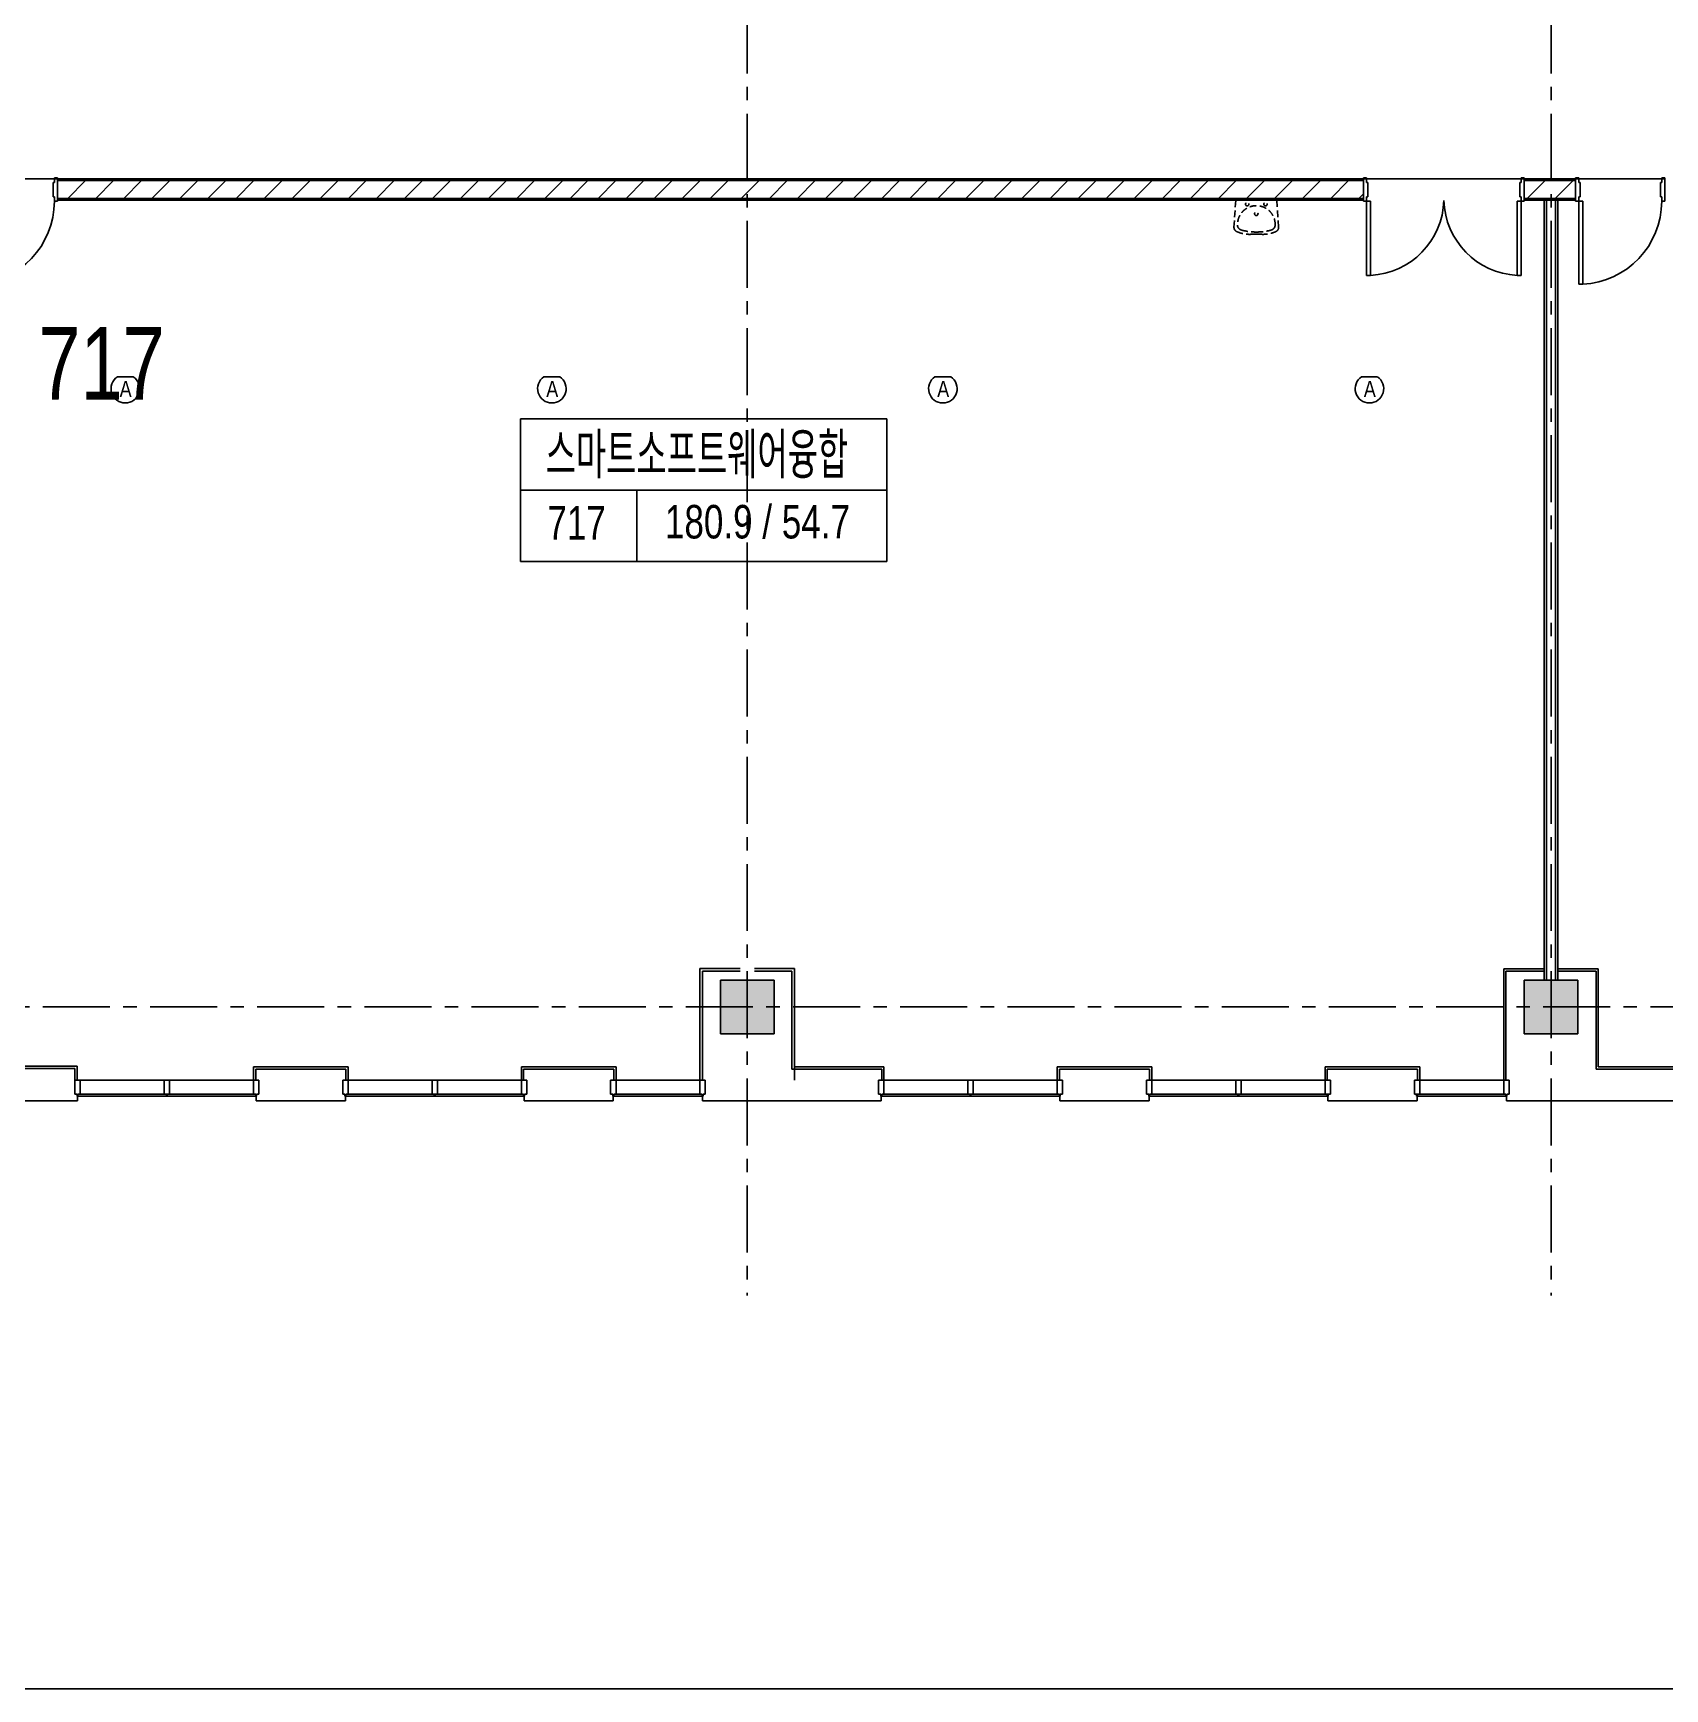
# Model space of a CAD drawing. Extents: x 1198601 to 1325177, y -301855 to -214174.
# Drawn here: x 1251373 to 1269645, y -301855 to -283318 of the extents above; entities that cross this region are included whole.
import ezdxf
from ezdxf.enums import TextEntityAlignment as Align

# ---------------------------------------------------------------- set-up
doc = ezdxf.new("R2010")
doc.units = 0
doc.header["$LTSCALE"] = 600
doc.header["$MEASUREMENT"] = 0
doc.linetypes.add('CENTER', pattern=[2, 1.25, -0.25, 0.25, -0.25])
doc.linetypes.add('HID', pattern=[0.375, 0.25, -0.125])
doc.layers.get('0').update_dxf_attribs({"linetype": 'CONTINUOUS'})
for name, color, linetype in [('252', 252, 'CONTINUOUS'), ('A-DOOR', 3, 'CONTINUOUS'), ('Beacon', 3, 'CONTINUOUS'), ('CEN', 1, 'CENTER'), ('INT1', 13, 'HID'), ('WALLLL', 7, 'CONTINUOUS')]:
    doc.layers.add(name, color=color, linetype=linetype)
doc.styles.add('GHH', font='Dotum.ttf')
doc.styles.add('T25', font='Dotum.ttf', dxfattribs={"width": 0.8})
doc.styles.add('T3', font='Dotum.ttf', dxfattribs={"width": 0.8})

# ---------------------------------------------------------------- blocks, each defined once
blk = doc.blocks.new('A$C46A60E2E')
at = {"layer": 'Beacon'}
blk.add_line((0.71, 2.93), (2.48, 2.93), dxfattribs=at)
blk.add_arc((1.6, 1.6), 1.6, 123.5577, 56.4423, dxfattribs=at)
at = {"color": 3, "style": 'GHH', "width": 0.85}
blk.add_text('A', height=1.8, dxfattribs=at).set_placement((1.64, 1.58), align=Align.MIDDLE)

msp = doc.modelspace()

# ---------------------------------------------------------------- hatches: boundary and pattern name
at = {"layer": '252'}
h = msp.add_hatch(color=256, dxfattribs=at)
h.paths.add_polyline_path([(1223070, -293920), (1223670, -293920), (1223670, -294520), (1223070, -294520)])
h.paths.add_polyline_path([(1232070, -293920), (1232670, -293920), (1232670, -294520), (1232070, -294520)])
h.paths.add_polyline_path([(1232070, -271920), (1232670, -271920), (1232670, -272520), (1232070, -272520)])
h.paths.add_polyline_path([(1232070, -281970), (1232670, -281970), (1232670, -282570), (1232070, -282570)])
h.paths.add_polyline_path([(1223070, -281970), (1223670, -281970), (1223670, -282570), (1223070, -282570)])
h.paths.add_polyline_path([(1223070, -271920), (1223670, -271920), (1223670, -272520), (1223070, -272520)])
h.paths.add_polyline_path([(1241070, -293920), (1241670, -293920), (1241670, -294520), (1241070, -294520)])
h.paths.add_polyline_path([(1250070, -293920), (1250670, -293920), (1250670, -294520), (1250070, -294520)])
h.paths.add_polyline_path([(1250120, -281970), (1250720, -281970), (1250720, -282570), (1250120, -282570)])
h.paths.add_polyline_path([(1241120, -281970), (1241720, -281970), (1241720, -282570), (1241120, -282570)])
edge = h.paths.add_edge_path()
edge.add_arc((1250370, -272220), 300, 0, 360)
h.paths.add_polyline_path([(1259070, -293920), (1259670, -293920), (1259670, -294520), (1259070, -294520)])
h.paths.add_polyline_path([(1268070, -293920), (1268670, -293920), (1268670, -294520), (1268070, -294520)])
h.paths.add_polyline_path([(1268070, -281970), (1268670, -281970), (1268670, -282570), (1268070, -282570)])
h.paths.add_polyline_path([(1268070, -271920), (1268670, -271920), (1268670, -272520), (1268070, -272520)])
h.paths.add_polyline_path([(1277120, -293920), (1277720, -293920), (1277720, -294520), (1277120, -294520)])
h.paths.add_polyline_path([(1277120, -281970), (1277720, -281970), (1277720, -282570), (1277120, -282570)])

# ---------------------------------------------------------------- linework, layer by layer
for p, q in [((1256832, -287635), (1260932, -287635)), ((1256832, -289235), (1256832, -287635)), ((1260932, -287635), (1260932, -289235)), ((1256832, -288435), (1260932, -288435)), ((1258132, -289235), (1258132, -288435)), ((1260932, -289235), (1256832, -289235))]:
    msp.add_line(p, q)
at = {"layer": 'A-DOOR'}
for p, q in [((1251611, -284990), (1251596, -284990)), ((1251596, -284990), (1251596, -285150)), ((1251646, -284940), (1251611, -284940)), ((1251611, -284940), (1251611, -284990)), ((1251646, -285200), (1251646, -284940)), ((1266270, -285200), (1266270, -284940)), ((1266270, -284940), (1266305, -284940)), ((1266305, -284940), (1266305, -284990)), ((1266305, -284990), (1266320, -284990)), ((1266320, -284990), (1266320, -285150)), ((1268035, -284990), (1268020, -284990)), ((1268020, -284990), (1268020, -285150)), ((1268070, -284940), (1268035, -284940)), ((1268035, -284940), (1268035, -284990)), ((1268070, -285200), (1268070, -284940)), ((1268645, -285200), (1268645, -284940)), ((1268645, -284940), (1268680, -284940)), ((1268680, -284940), (1268680, -284990)), ((1268680, -284990), (1268695, -284990)), ((1268695, -284990), (1268695, -285150)), ((1269610, -284990), (1269595, -284990)), ((1269595, -284990), (1269595, -285150)), ((1269645, -284940), (1269610, -284940)), ((1269610, -284940), (1269610, -284990)), ((1269645, -285200), (1269645, -284940)), ((1251596, -285150), (1251611, -285150)), ((1251611, -285150), (1251611, -285200)), ((1251611, -285200), (1251646, -285200)), ((1266305, -285200), (1266270, -285200)), ((1266320, -285150), (1266305, -285150)), ((1266305, -285150), (1266305, -285200)), ((1266305, -285200), (1266350, -285200)), ((1266305, -286030), (1266305, -285200)), ((1266350, -285200), (1266350, -286030)), ((1268035, -285200), (1267990, -285200)), ((1267990, -285200), (1267990, -286030)), ((1268020, -285150), (1268035, -285150)), ((1268035, -285150), (1268035, -285200)), ((1268035, -285200), (1268070, -285200)), ((1268035, -286030), (1268035, -285200)), ((1268680, -285200), (1268645, -285200)), ((1268695, -285150), (1268680, -285150)), ((1268680, -285150), (1268680, -285200)), ((1268680, -285200), (1268725, -285200)), ((1268680, -286130), (1268680, -285200)), ((1268725, -285200), (1268725, -286130)), ((1269595, -285150), (1269610, -285150)), ((1269610, -285150), (1269610, -285200)), ((1269610, -285200), (1269645, -285200)), ((1266350, -286030), (1266305, -286030)), ((1267990, -286030), (1268035, -286030)), ((1268725, -286130), (1268680, -286130))]:
    msp.add_line(p, q, dxfattribs=at)
for centre, radius, start, end in [((1250679, -285199), 932, 272.8874, 359.9532), ((1266306, -285166), 865, 272.9379, 358.2377), ((1268035, -285166), 865, 181.7623, 267.0621), ((1268678, -285199), 932, 272.8874, 359.9532)]:
    msp.add_arc(centre, radius, start, end, dxfattribs=at)
at = {"layer": 'CEN'}
for p, q in [((1259370, -224220), (1259370, -297451)), ((1268370, -224220), (1268370, -297451)), ((1208283, -294220), (1310570, -294220))]:
    msp.add_line(p, q, dxfattribs=at)
at = {"layer": 'INT1', "ltscale": 0.5}
for p, q in [((1264820, -285490), (1264840, -285190)), ((1264840, -285190), (1265070, -285190)), ((1265070, -285190), (1265300, -285190)), ((1265300, -285190), (1265320, -285490)), ((1265070, -285570), (1265020, -285570)), ((1265120, -285570), (1265070, -285570))]:
    msp.add_line(p, q, dxfattribs=at)
for centre in [(1264968, -285233), (1265173, -285233), (1265070, -285341)]:
    msp.add_circle(centre, 19.2, dxfattribs=at)
for centre, radius, start, end in [((1265070, -285460), 210, 90, 182.6644), ((1265071, -285460), 210, 357.3356, 90), ((1264871, -285493), 51.1, 176.1859, 245.7416), ((1264994, -285220), 351, 245.7416, 274.2425), ((1264916, -285467), 56.8, 182.6644, 253.8155), ((1265063, -284962), 583, 253.8155, 270.7121), ((1265078, -284962), 583, 269.2879, 286.1845), ((1265146, -285220), 351, 265.7575, 294.2584), ((1265224, -285467), 56.8, 286.1845, 357.3356), ((1265269, -285493), 51.1, 294.2584, 3.8141)]:
    msp.add_arc(centre, radius, start, end, dxfattribs=at)
at = {"layer": 'WALLLL'}
for p, q in [((1251646, -284950), (1248270, -284950)), ((1257270, -284950), (1251646, -284950)), ((1257270, -284970), (1251646, -284970)), ((1251760, -285170), (1251960, -284970)), ((1252074, -285170), (1252274, -284970)), ((1252388, -285170), (1252588, -284970)), ((1252703, -285170), (1252903, -284970)), ((1253017, -285170), (1253217, -284970)), ((1253331, -285170), (1253531, -284970)), ((1253646, -285170), (1253846, -284970)), ((1253960, -285170), (1254160, -284970)), ((1254274, -285170), (1254474, -284970)), ((1254589, -285170), (1254789, -284970)), ((1254903, -285170), (1255103, -284970)), ((1255217, -285170), (1255417, -284970)), ((1255532, -285170), (1255732, -284970)), ((1255846, -285170), (1256046, -284970)), ((1256160, -285170), (1256360, -284970)), ((1256474, -285170), (1256674, -284970)), ((1256789, -285170), (1256989, -284970)), ((1257103, -285170), (1257303, -284970)), ((1268070, -284950), (1257270, -284950)), ((1266270, -284970), (1257270, -284970)), ((1257385, -285170), (1257585, -284970)), ((1257699, -285170), (1257899, -284970)), ((1258013, -285170), (1258213, -284970)), ((1258328, -285170), (1258528, -284970)), ((1258642, -285170), (1258842, -284970)), ((1258956, -285170), (1259156, -284970)), ((1259303, -285170), (1259503, -284970)), ((1259618, -285170), (1259818, -284970)), ((1259932, -285170), (1260132, -284970)), ((1260246, -285170), (1260446, -284970)), ((1260560, -285170), (1260760, -284970)), ((1260875, -285170), (1261075, -284970)), ((1261189, -285170), (1261389, -284970)), ((1261503, -285170), (1261703, -284970)), ((1261818, -285170), (1262018, -284970)), ((1262132, -285170), (1262332, -284970)), ((1262446, -285170), (1262646, -284970)), ((1262761, -285170), (1262961, -284970)), ((1263075, -285170), (1263275, -284970)), ((1263389, -285170), (1263589, -284970)), ((1263704, -285170), (1263904, -284970)), ((1264018, -285170), (1264218, -284970)), ((1264332, -285170), (1264532, -284970)), ((1264646, -285170), (1264846, -284970)), ((1264961, -285170), (1265161, -284970)), ((1265275, -285170), (1265475, -284970)), ((1265589, -285170), (1265789, -284970)), ((1265904, -285170), (1266104, -284970)), ((1266270, -284970), (1266270, -285170)), ((1269645, -284950), (1268070, -284950)), ((1268645, -284970), (1268070, -284970)), ((1268070, -285170), (1268070, -284970)), ((1257270, -285170), (1251646, -285170)), ((1257270, -285190), (1251646, -285190)), ((1266270, -285170), (1257270, -285170)), ((1257270, -285190), (1266270, -285190)), ((1266218, -285170), (1266270, -285118)), ((1268645, -285170), (1268070, -285170)), ((1268645, -285190), (1268070, -285190)), ((1268295, -285190), (1268295, -293920)), ((1268320, -285190), (1268320, -293920)), ((1268420, -285190), (1268420, -293920)), ((1268445, -285190), (1268445, -293920)), ((1259290, -293790), (1258840, -293790)), ((1258840, -293790), (1258840, -295040)), ((1259290, -293790), (1258840, -293790)), ((1258840, -293790), (1258840, -295040)), ((1259900, -293790), (1259450, -293790)), ((1259900, -293790), (1259450, -293790)), ((1259900, -293790), (1259450, -293790)), ((1259900, -295040), (1259900, -293790)), ((1259900, -295040), (1259900, -293790)), ((1259900, -294890), (1259900, -293790)), ((1267840, -294890), (1267840, -293795)), ((1267840, -293795), (1268295, -293795)), ((1267840, -294890), (1267840, -293795)), ((1267840, -293795), (1268295, -293795)), ((1268445, -293795), (1268900, -293795)), ((1268445, -293795), (1268900, -293795)), ((1268900, -294890), (1268900, -293795)), ((1268900, -294890), (1268900, -293795)), ((1259290, -293820), (1258870, -293820)), ((1258870, -293820), (1258870, -295040)), ((1259290, -293820), (1258870, -293820)), ((1258870, -293820), (1258870, -295040)), ((1259870, -293820), (1259450, -293820)), ((1259870, -294915), (1259870, -293820)), ((1267865, -293820), (1268295, -293820)), ((1267865, -294915), (1267865, -293820)), ((1267865, -293820), (1268295, -293820)), ((1267865, -294915), (1267865, -293820)), ((1268445, -293820), (1268875, -293820)), ((1268445, -293820), (1268875, -293820)), ((1268875, -294915), (1268875, -293820)), ((1268875, -294915), (1268875, -293820)), ((1250875, -294910), (1251840, -294910)), ((1250875, -294910), (1251840, -294910)), ((1250900, -294885), (1251865, -294885)), ((1250900, -294885), (1251865, -294885)), ((1251840, -294910), (1251840, -295040)), ((1251840, -294910), (1251840, -295040)), ((1251865, -294885), (1251865, -295040)), ((1251865, -294885), (1251865, -295040)), ((1254900, -294890), (1253840, -294890)), ((1253840, -294890), (1253840, -295040)), ((1254900, -294890), (1253840, -294890)), ((1253840, -294890), (1253840, -295040)), ((1254900, -295040), (1254900, -294890)), ((1254900, -295040), (1254900, -294890)), ((1257900, -294890), (1256840, -294890)), ((1256840, -294890), (1256840, -295040)), ((1257900, -294890), (1256840, -294890)), ((1256840, -294890), (1256840, -295040)), ((1257900, -295040), (1257900, -294890)), ((1257900, -295040), (1257900, -294890)), ((1260900, -294890), (1259900, -294890)), ((1260900, -295040), (1260900, -294890)), ((1263900, -294890), (1262840, -294890)), ((1262840, -294890), (1262840, -295040)), ((1263900, -294890), (1262840, -294890)), ((1262840, -294890), (1262840, -295040)), ((1263900, -295040), (1263900, -294890)), ((1263900, -295040), (1263900, -294890)), ((1266900, -294890), (1265840, -294890)), ((1265840, -294890), (1265840, -295040)), ((1266900, -294890), (1265840, -294890)), ((1265840, -294890), (1265840, -295040)), ((1266900, -295040), (1266900, -294890)), ((1266900, -295040), (1266900, -294890)), ((1267840, -294890), (1267840, -294890)), ((1267840, -294890), (1267840, -295040)), ((1267840, -294890), (1267840, -294890)), ((1267840, -294890), (1267840, -295040)), ((1269900, -294890), (1268900, -294890)), ((1269900, -294890), (1268900, -294890)), ((1251900, -295040), (1251840, -295040)), ((1251840, -295040), (1251840, -295196)), ((1251900, -295040), (1251840, -295040)), ((1251840, -295040), (1251840, -295196)), ((1251900, -295040), (1253840, -295040)), ((1251900, -295040), (1253840, -295040)), ((1251900, -295196), (1251900, -295040)), ((1251900, -295196), (1251900, -295040)), ((1252900, -295040), (1252840, -295040)), ((1252840, -295040), (1252840, -295196)), ((1252900, -295040), (1252840, -295040)), ((1252840, -295040), (1252840, -295196)), ((1252900, -295196), (1252900, -295040)), ((1252900, -295196), (1252900, -295040)), ((1253900, -295040), (1253840, -295040)), ((1253840, -295040), (1253840, -295196)), ((1253900, -295040), (1253840, -295040)), ((1253840, -295040), (1253840, -295196)), ((1254875, -294915), (1253865, -294915)), ((1253865, -294915), (1253865, -295040)), ((1254875, -294915), (1253865, -294915)), ((1253865, -294915), (1253865, -295040)), ((1253900, -295196), (1253900, -295040)), ((1253900, -295196), (1253900, -295040)), ((1254900, -295040), (1254840, -295040)), ((1254840, -295040), (1254840, -295196)), ((1254900, -295040), (1254840, -295040)), ((1254840, -295040), (1254840, -295196)), ((1254875, -295040), (1254875, -294915)), ((1254875, -295040), (1254875, -294915)), ((1254900, -295040), (1256840, -295040)), ((1254900, -295040), (1256840, -295040)), ((1254900, -295196), (1254900, -295040)), ((1254900, -295196), (1254900, -295040)), ((1255900, -295040), (1255840, -295040)), ((1255840, -295040), (1255840, -295196)), ((1255900, -295040), (1255840, -295040)), ((1255840, -295040), (1255840, -295196)), ((1255900, -295196), (1255900, -295040)), ((1255900, -295196), (1255900, -295040)), ((1256900, -295040), (1256840, -295040)), ((1256840, -295040), (1256840, -295196)), ((1256900, -295040), (1256840, -295040)), ((1256840, -295040), (1256840, -295196)), ((1257875, -294915), (1256865, -294915)), ((1256865, -294915), (1256865, -295040)), ((1257875, -294915), (1256865, -294915)), ((1256865, -294915), (1256865, -295040)), ((1256900, -295196), (1256900, -295040)), ((1256900, -295196), (1256900, -295040)), ((1257900, -295040), (1257840, -295040)), ((1257840, -295040), (1257840, -295196)), ((1257900, -295040), (1257840, -295040)), ((1257840, -295040), (1257840, -295196)), ((1257875, -295040), (1257875, -294915)), ((1257875, -295040), (1257875, -294915)), ((1257900, -295040), (1258840, -295040)), ((1257900, -295040), (1258840, -295040)), ((1257900, -295196), (1257900, -295040)), ((1257900, -295196), (1257900, -295040)), ((1258900, -295040), (1258840, -295040)), ((1258840, -295040), (1258840, -295196)), ((1258900, -295040), (1258840, -295040)), ((1258840, -295040), (1258840, -295196)), ((1258900, -295196), (1258900, -295040)), ((1258900, -295196), (1258900, -295040)), ((1260875, -294915), (1259870, -294915)), ((1260900, -295040), (1260840, -295040)), ((1260840, -295040), (1260840, -295196)), ((1260900, -295040), (1260840, -295040)), ((1260840, -295040), (1260840, -295196)), ((1260875, -295040), (1260875, -294915)), ((1262840, -295040), (1260900, -295040)), ((1262840, -295040), (1260900, -295040)), ((1260900, -295196), (1260900, -295040)), ((1260900, -295196), (1260900, -295040)), ((1261900, -295040), (1261840, -295040)), ((1261840, -295040), (1261840, -295196)), ((1261900, -295040), (1261840, -295040)), ((1261840, -295040), (1261840, -295196)), ((1261900, -295196), (1261900, -295040)), ((1261900, -295196), (1261900, -295040)), ((1262900, -295040), (1262840, -295040)), ((1262840, -295040), (1262840, -295196)), ((1262900, -295040), (1262840, -295040)), ((1262840, -295040), (1262840, -295196)), ((1263875, -294915), (1262865, -294915)), ((1262865, -294915), (1262865, -295040)), ((1263875, -294915), (1262865, -294915)), ((1262865, -294915), (1262865, -295040)), ((1262900, -295196), (1262900, -295040)), ((1262900, -295196), (1262900, -295040)), ((1263900, -295040), (1263840, -295040)), ((1263840, -295040), (1263840, -295196)), ((1263900, -295040), (1263840, -295040)), ((1263840, -295040), (1263840, -295196)), ((1263875, -295040), (1263875, -294915)), ((1263875, -295040), (1263875, -294915)), ((1265900, -295040), (1263900, -295040)), ((1265900, -295040), (1263900, -295040)), ((1263900, -295196), (1263900, -295040)), ((1263900, -295196), (1263900, -295040)), ((1264900, -295040), (1264840, -295040)), ((1264840, -295040), (1264840, -295196)), ((1264900, -295196), (1264900, -295040)), ((1265900, -295040), (1265840, -295040)), ((1265840, -295040), (1265840, -295196)), ((1265900, -295040), (1265840, -295040)), ((1265840, -295040), (1265840, -295196)), ((1266875, -294915), (1265865, -294915)), ((1265865, -294915), (1265865, -295040)), ((1266875, -294915), (1265865, -294915)), ((1265865, -294915), (1265865, -295040)), ((1265900, -295196), (1265900, -295040)), ((1265900, -295196), (1265900, -295040)), ((1267840, -295040), (1266840, -295040)), ((1267840, -295040), (1266840, -295040)), ((1266900, -295040), (1266840, -295040)), ((1266840, -295040), (1266840, -295196)), ((1266900, -295040), (1266840, -295040)), ((1266840, -295040), (1266840, -295196)), ((1266875, -295040), (1266875, -294915)), ((1266875, -295040), (1266875, -294915)), ((1266900, -295196), (1266900, -295040)), ((1266900, -295196), (1266900, -295040)), ((1267900, -295040), (1267840, -295040)), ((1267840, -295040), (1267840, -295196)), ((1267900, -295040), (1267840, -295040)), ((1267840, -295040), (1267840, -295196)), ((1267865, -294915), (1267865, -294915)), ((1267865, -294915), (1267865, -295040)), ((1267865, -294915), (1267865, -294915)), ((1267865, -294915), (1267865, -295040)), ((1267900, -295196), (1267900, -295040)), ((1267900, -295196), (1267900, -295040)), ((1269875, -294915), (1268875, -294915)), ((1269875, -294915), (1268875, -294915)), ((1249870, -295270), (1251870, -295270)), ((1249870, -295270), (1251870, -295270)), ((1251840, -295196), (1251865, -295196)), ((1251840, -295196), (1251865, -295196)), ((1251865, -295196), (1251865, -295220)), ((1251865, -295196), (1251865, -295220)), ((1251865, -295220), (1251875, -295220)), ((1251865, -295220), (1251875, -295220)), ((1251870, -295220), (1253870, -295220)), ((1251870, -295220), (1253870, -295220)), ((1251870, -295270), (1251870, -295220)), ((1251870, -295270), (1251870, -295220)), ((1251875, -295220), (1251875, -295196)), ((1251875, -295196), (1251900, -295196)), ((1251875, -295220), (1251875, -295196)), ((1251875, -295196), (1251900, -295196)), ((1251900, -295196), (1253840, -295196)), ((1251900, -295196), (1253840, -295196)), ((1252840, -295196), (1252865, -295196)), ((1252840, -295196), (1252865, -295196)), ((1252865, -295196), (1252865, -295220)), ((1252865, -295196), (1252865, -295220)), ((1252865, -295220), (1252875, -295220)), ((1252865, -295220), (1252875, -295220)), ((1252875, -295220), (1252875, -295196)), ((1252875, -295196), (1252900, -295196)), ((1252875, -295220), (1252875, -295196)), ((1252875, -295196), (1252900, -295196)), ((1253840, -295196), (1253865, -295196)), ((1253840, -295196), (1253865, -295196)), ((1253865, -295196), (1253865, -295220)), ((1253865, -295196), (1253865, -295220)), ((1253865, -295220), (1253875, -295220)), ((1253865, -295220), (1253875, -295220)), ((1253870, -295220), (1253870, -295270)), ((1253870, -295220), (1253870, -295270)), ((1253870, -295270), (1254870, -295270)), ((1253870, -295270), (1254870, -295270)), ((1253875, -295220), (1253875, -295196)), ((1253875, -295196), (1253900, -295196)), ((1253875, -295220), (1253875, -295196)), ((1253875, -295196), (1253900, -295196)), ((1254840, -295196), (1254865, -295196)), ((1254840, -295196), (1254865, -295196)), ((1254865, -295196), (1254865, -295220)), ((1254865, -295196), (1254865, -295220)), ((1254865, -295220), (1254875, -295220)), ((1254865, -295220), (1254875, -295220)), ((1254870, -295220), (1256870, -295220)), ((1254870, -295220), (1256870, -295220)), ((1254870, -295270), (1254870, -295220)), ((1254870, -295270), (1254870, -295220)), ((1254875, -295220), (1254875, -295196)), ((1254875, -295196), (1254900, -295196)), ((1254875, -295220), (1254875, -295196)), ((1254875, -295196), (1254900, -295196)), ((1254900, -295196), (1256840, -295196)), ((1254900, -295196), (1256840, -295196)), ((1255840, -295196), (1255865, -295196)), ((1255840, -295196), (1255865, -295196)), ((1255865, -295196), (1255865, -295220)), ((1255865, -295196), (1255865, -295220)), ((1255865, -295220), (1255875, -295220)), ((1255865, -295220), (1255875, -295220)), ((1255875, -295220), (1255875, -295196)), ((1255875, -295196), (1255900, -295196)), ((1255875, -295220), (1255875, -295196)), ((1255875, -295196), (1255900, -295196)), ((1256840, -295196), (1256865, -295196)), ((1256840, -295196), (1256865, -295196)), ((1256865, -295196), (1256865, -295220)), ((1256865, -295196), (1256865, -295220)), ((1256865, -295220), (1256875, -295220)), ((1256865, -295220), (1256875, -295220)), ((1256870, -295220), (1256870, -295270)), ((1256870, -295220), (1256870, -295270)), ((1256870, -295270), (1257870, -295270)), ((1256870, -295270), (1257870, -295270)), ((1256875, -295220), (1256875, -295196)), ((1256875, -295196), (1256900, -295196)), ((1256875, -295220), (1256875, -295196)), ((1256875, -295196), (1256900, -295196)), ((1257840, -295196), (1257865, -295196)), ((1257840, -295196), (1257865, -295196)), ((1257865, -295196), (1257865, -295220)), ((1257865, -295196), (1257865, -295220)), ((1257865, -295220), (1257875, -295220)), ((1257865, -295220), (1257875, -295220)), ((1257870, -295220), (1258870, -295220)), ((1257870, -295220), (1258870, -295220)), ((1257870, -295270), (1257870, -295220)), ((1257870, -295270), (1257870, -295220)), ((1257875, -295220), (1257875, -295196)), ((1257875, -295196), (1257900, -295196)), ((1257875, -295220), (1257875, -295196)), ((1257875, -295196), (1257900, -295196)), ((1257900, -295196), (1258840, -295196)), ((1257900, -295196), (1258840, -295196)), ((1258840, -295196), (1258865, -295196)), ((1258840, -295196), (1258865, -295196)), ((1258865, -295196), (1258865, -295220)), ((1258865, -295196), (1258865, -295220)), ((1258865, -295220), (1258875, -295220)), ((1258865, -295220), (1258875, -295220)), ((1258870, -295220), (1258870, -295270)), ((1258870, -295220), (1258870, -295270)), ((1258870, -295270), (1260870, -295270)), ((1258870, -295270), (1260870, -295270)), ((1258875, -295220), (1258875, -295196)), ((1258875, -295196), (1258900, -295196)), ((1258875, -295220), (1258875, -295196)), ((1258875, -295196), (1258900, -295196)), ((1260840, -295196), (1260865, -295196)), ((1260840, -295196), (1260865, -295196)), ((1260865, -295196), (1260865, -295220)), ((1260865, -295196), (1260865, -295220)), ((1260865, -295220), (1260875, -295220)), ((1260865, -295220), (1260875, -295220)), ((1262870, -295220), (1260870, -295220)), ((1262870, -295220), (1260870, -295220)), ((1260870, -295270), (1260870, -295220)), ((1260870, -295270), (1260870, -295220)), ((1260875, -295220), (1260875, -295196)), ((1260875, -295196), (1260900, -295196)), ((1260875, -295220), (1260875, -295196)), ((1260875, -295196), (1260900, -295196)), ((1262840, -295196), (1260900, -295196)), ((1262840, -295196), (1260900, -295196)), ((1261840, -295196), (1261865, -295196)), ((1261840, -295196), (1261865, -295196)), ((1261865, -295196), (1261865, -295220)), ((1261865, -295196), (1261865, -295220)), ((1261865, -295220), (1261875, -295220)), ((1261865, -295220), (1261875, -295220)), ((1261875, -295220), (1261875, -295196)), ((1261875, -295196), (1261900, -295196)), ((1261875, -295220), (1261875, -295196)), ((1261875, -295196), (1261900, -295196)), ((1262840, -295196), (1262865, -295196)), ((1262840, -295196), (1262865, -295196)), ((1262865, -295196), (1262865, -295220)), ((1262865, -295196), (1262865, -295220)), ((1262865, -295220), (1262875, -295220)), ((1262865, -295220), (1262875, -295220)), ((1262870, -295220), (1262870, -295270)), ((1262870, -295220), (1262870, -295270)), ((1262870, -295270), (1263870, -295270)), ((1262870, -295270), (1263870, -295270)), ((1262875, -295220), (1262875, -295196)), ((1262875, -295196), (1262900, -295196)), ((1262875, -295220), (1262875, -295196)), ((1262875, -295196), (1262900, -295196)), ((1263840, -295196), (1263865, -295196)), ((1263840, -295196), (1263865, -295196)), ((1263865, -295196), (1263865, -295220)), ((1263865, -295196), (1263865, -295220)), ((1263865, -295220), (1263875, -295220)), ((1263865, -295220), (1263875, -295220)), ((1265875, -295220), (1263870, -295220)), ((1265875, -295220), (1263870, -295220)), ((1263870, -295270), (1263870, -295220)), ((1263870, -295270), (1263870, -295220)), ((1263875, -295220), (1263875, -295196)), ((1263875, -295196), (1263900, -295196)), ((1263875, -295220), (1263875, -295196)), ((1263875, -295196), (1263900, -295196)), ((1265900, -295196), (1263900, -295196)), ((1265900, -295196), (1263900, -295196)), ((1264840, -295196), (1264865, -295196)), ((1264865, -295196), (1264865, -295220)), ((1264865, -295220), (1264875, -295220)), ((1264875, -295220), (1264875, -295196)), ((1264875, -295196), (1264900, -295196)), ((1265840, -295196), (1265865, -295196)), ((1265840, -295196), (1265865, -295196)), ((1265865, -295196), (1265865, -295220)), ((1265865, -295196), (1265865, -295220)), ((1265865, -295220), (1265875, -295220)), ((1265865, -295220), (1265875, -295220)), ((1265870, -295220), (1265870, -295270)), ((1265870, -295220), (1265870, -295270)), ((1265870, -295270), (1266870, -295270)), ((1265870, -295270), (1266870, -295270)), ((1265875, -295220), (1265875, -295196)), ((1265875, -295196), (1265900, -295196)), ((1265875, -295220), (1265875, -295196)), ((1265875, -295196), (1265900, -295196)), ((1267840, -295196), (1266840, -295196)), ((1267840, -295196), (1266840, -295196)), ((1266840, -295196), (1266865, -295196)), ((1266840, -295196), (1266865, -295196)), ((1266865, -295196), (1266865, -295220)), ((1266865, -295196), (1266865, -295220)), ((1267870, -295220), (1266865, -295220)), ((1267870, -295220), (1266865, -295220)), ((1266865, -295220), (1266875, -295220)), ((1266865, -295220), (1266875, -295220)), ((1266870, -295270), (1266870, -295220)), ((1266870, -295270), (1266870, -295220)), ((1266875, -295220), (1266875, -295196)), ((1266875, -295196), (1266900, -295196)), ((1266875, -295220), (1266875, -295196)), ((1266875, -295196), (1266900, -295196)), ((1267840, -295196), (1267865, -295196)), ((1267840, -295196), (1267865, -295196)), ((1267865, -295196), (1267865, -295220)), ((1267865, -295196), (1267865, -295220)), ((1267865, -295220), (1267875, -295220)), ((1267865, -295220), (1267875, -295220)), ((1267870, -295220), (1267870, -295270)), ((1267870, -295220), (1267870, -295270)), ((1267870, -295270), (1269870, -295270)), ((1267870, -295270), (1269870, -295270)), ((1267875, -295220), (1267875, -295196)), ((1267875, -295196), (1267900, -295196)), ((1267875, -295220), (1267875, -295196)), ((1267875, -295196), (1267900, -295196)), ((1325177, -301855), (1198601, -301855))]:
    msp.add_line(p, q, dxfattribs=at)
at = {"layer": 'WALLLL', "linetype": 'Continuous'}
for p, q in [((1268104, -285170), (1268304, -284970)), ((1268418, -285170), (1268618, -284970))]:
    msp.add_line(p, q, dxfattribs=at)
at = {"layer": 'WALLLL', "ltscale": 3}
for p, q in [((1259070, -293920), (1259670, -293920)), ((1259070, -294520), (1259070, -293920)), ((1259070, -293920), (1259670, -293920)), ((1259070, -294520), (1259070, -293920)), ((1259670, -293920), (1259670, -294520)), ((1259670, -293920), (1259670, -294520)), ((1268070, -293920), (1268670, -293920)), ((1268070, -294520), (1268070, -293920)), ((1268070, -293920), (1268670, -293920)), ((1268070, -294520), (1268070, -293920)), ((1268670, -293920), (1268670, -294520)), ((1268670, -293920), (1268670, -294520)), ((1259670, -294520), (1259070, -294520)), ((1259670, -294520), (1259070, -294520)), ((1268670, -294520), (1268070, -294520)), ((1268670, -294520), (1268070, -294520))]:
    msp.add_line(p, q, dxfattribs=at)

# ---------------------------------------------------------------- block references
at = {"layer": 'Beacon', "xscale": 100, "yscale": 100, "zscale": 100}
for p in [(1252245, -287459), (1257022, -287459), (1261400, -287459), (1266177, -287459)]:
    msp.add_blockref('A$C46A60E2E', p, dxfattribs=at)

# ---------------------------------------------------------------- texts
at = {"layer": 'WALLLL', "style": 'T25'}
for s, height, width, p in [('스마트소프트웨어융합', 450, 0.6, (1258806, -288030)), ('180.9 / 54.7', 375, 0.8, (1259484, -288788)), ('717', 375, 0.8, (1257459, -288800))]:
    msp.add_text(s, height=height, dxfattribs=dict(at, width=width)).set_placement(p, align=Align.MIDDLE_CENTER)
at = {"layer": 'WALLLL', "style": 'T3', "width": 0.8}
msp.add_attdef('717', text='실명', height=810, dxfattribs=at).set_placement((1252139, -287015), align=Align.MIDDLE_CENTER)

doc.saveas('drawing.dxf')
